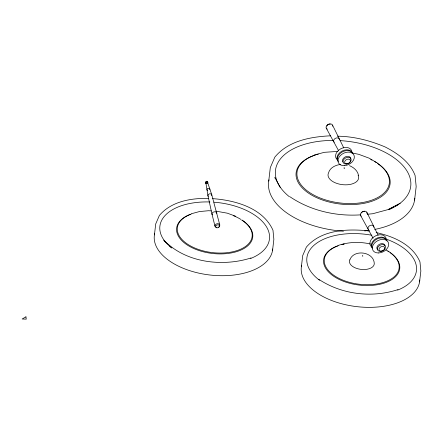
<?xml version="1.0" encoding="UTF-8"?>
<svg xmlns="http://www.w3.org/2000/svg" width="443" height="443" viewBox="0 0 443 443"><rect width="100%" height="100%" fill="white"/><g stroke="black" fill="none" stroke-linecap="round" stroke-linejoin="round"><path stroke-width="0.66" d="M154.435 234.868L155.72 223.925L159.391 215.442C171.258 201.349 191.138 198.004 208.636 198.414M268.729 181.098L270.313 167.587L274.843 157.115C288.288 140.741 310.632 136.754 330.688 135.802M272.578 250.289L273.863 239.347L272.982 230.266C262.981 207.905 235.1 200.203 212.657 198.647M301.423 266.509L302.707 255.567L306.379 247.083C321.103 230.006 346.083 228.732 367.003 230.714L368.964 231.119M414.582 200.131L416.171 186.625L415.085 175.411C409.858 161.878 397.587 153.317 385.133 146.949C370.038 140.586 353.924 136.372 337.477 136.195M419.565 281.925L420.85 270.983L419.97 261.907C412.61 244.602 393.484 236.313 376.157 232.586M349.843 259.88C353.774 248.866 373.909 251.663 374.274 263.568A12.487 6.839 6.7 0 1 360.32 269.289A12.487 6.839 6.7 0 1 349.832 259.88M400.228 203.226L387.963 209.617L372.657 213.747L367.336 214.235M388.289 209.727L393.777 206.864M395.001 206.233L398.052 204.644M314.397 155L324.309 152.326L337.594 151.412M191.426 213.731L199.461 211.56L208.537 210.724L211.256 210.885M251.015 257.964C222.181 267.14 185.423 262.749 163.821 240.117M338.413 245.372C348.658 241.944 359.843 241.54 370.342 244.004M398.002 289.606C371.871 298.178 341.664 294.529 318.7 279.256M340.418 164.48C335.44 165.073 329.891 167.703 328.512 172.92A15.4 8.434 6.7 0 0 343.447 184.753A15.4 8.434 6.7 0 0 358.121 175.234M360.68 214.849C336.099 216.522 310.604 210.713 290.06 196.836M216.012 211.161L227.342 213.183L235.787 216.306M351.986 152.94L358.736 154.319L369.157 158.179L377.818 163.279M349.483 165.649C353.669 167.399 357.7 170.688 358.481 175.373M164.015 240.555L165.483 241.956M167.448 243.816L171.867 248.019M326.186 128.055L338.712 150.913M360.541 215.364L373.067 238.218M280.314 187.577L274.865 177.565L275.131 178.152M343.751 147.884L332.56 125.153M378.106 235.189L366.915 212.457M207.723 182.815L211.737 194.665L219.75 224.795M212.025 214.274L214.977 226.157M211.975 214.058L207.928 195.579L205.94 183.241M372.236 248.113A8.312 5.931 -27.5 0 1 376.201 238.461A8.312 5.931 -27.5 0 1 386.722 240.15M372.02 247.814A8.312 5.931 -27.5 0 1 377.381 238.843A8.312 5.931 -27.5 0 1 387.127 240.926M361.377 212.989A2.176 1.55 -27.5 0 1 364.572 211.532M361.195 216.184A3.505 2.503 -27.5 0 1 362.806 211.577A3.505 2.503 -27.5 0 1 367.014 213.532M377.801 249.797A4.33 3.09 -27.5 0 1 379.385 244.314A4.33 3.09 -27.5 0 1 385.017 245.832M370.863 246.219A8.661 6.174 -27.5 0 1 375.802 235.759A8.661 6.174 -27.5 0 1 386.257 239.203M368.609 229.529A3.057 2.176 -27.5 0 1 370.016 225.52A3.057 2.176 -27.5 0 1 373.682 227.22M208.404 196.315A1.96 1.384 -13.9 0 1 208.371 194.483A1.96 1.384 -13.9 0 1 210.868 193.89A1.96 1.384 -13.9 0 1 211.627 195.546M207.102 190.036A1.49 1.052 -13.9 0 1 208.36 188.33A1.49 1.052 -13.9 0 1 209.76 189.648M207.59 190.379A1.49 1.052 -13.9 0 1 207.307 190.235M216.538 227.248A2.486 1.75 -13.9 0 1 215.198 224.9A2.486 1.75 -13.9 0 1 218.814 223.87A2.486 1.75 -13.9 0 1 219.097 226.517M218.344 226.988A2.486 1.75 -13.9 0 1 218.05 227.098M212.391 214.838A2.486 1.75 -13.9 0 1 213.72 211.97A2.486 1.75 -13.9 0 1 216.86 213.343M206.244 183.635A0.919 0.648 -13.9 0 1 206.145 182.726A0.919 0.648 -13.9 0 1 207.407 182.483A0.919 0.648 -13.9 0 1 207.557 183.38M205.757 182.35A0.919 0.648 -13.9 0 1 206.36 181.337A0.919 0.648 -13.9 0 1 207.468 181.863M206.205 183.457A1.185 0.836 -13.9 0 1 205.751 182.294A1.185 0.836 -13.9 0 1 207.462 181.89A1.185 0.836 -13.9 0 1 207.562 183.136M337.882 160.809A8.312 5.931 -27.5 0 1 341.841 151.152A8.312 5.931 -27.5 0 1 352.368 152.846M338.28 161.584A8.312 5.931 -27.5 0 1 342.245 151.927A8.312 5.931 -27.5 0 1 352.772 153.621M326.917 126.039A2.176 1.55 -27.5 0 1 330.218 124.228M327.338 129.151A3.505 2.503 -27.5 0 1 328.119 124.439A3.505 2.503 -27.5 0 1 332.66 126.227M342.965 162.033A4.33 3.09 -27.5 0 1 345.856 156.634A4.33 3.09 -27.5 0 1 350.635 159.214M337.472 159.829A8.661 6.174 -27.5 0 1 340.639 148.859A8.661 6.174 -27.5 0 1 351.903 151.899M334.255 142.225A3.057 2.176 -27.5 0 1 335.661 138.216A3.057 2.176 -27.5 0 1 339.327 139.916M390.438 252.803A37.655 20.616 6.7 0 1 385.798 281.61A37.655 20.616 6.7 0 1 333.009 274.721A37.655 20.616 6.7 0 1 337.644 245.915M341.924 244.553A37.655 20.616 6.7 0 1 343.884 244.082M387.874 251.07A37.655 20.616 6.7 0 1 388.937 251.751M386.39 239.17A55.165 30.207 6.7 0 1 397.615 290.126M319.597 280.297A55.165 30.207 6.7 0 1 314.303 245.018A55.165 30.207 6.7 0 1 371.882 235.261M419.77 279.976A59.583 32.627 6.7 0 1 355.895 306.528A59.583 32.627 6.7 0 1 301.677 265.23M385.986 249.996A38.319 20.982 6.7 0 1 389.164 281.106A38.319 20.982 6.7 0 1 333.286 276.006A38.319 20.982 6.7 0 1 338.352 245.649M342.173 244.525A38.319 20.982 6.7 0 1 344.189 244.071M241.956 220.11A37.655 20.616 6.7 0 1 239.945 249.514A37.655 20.616 6.7 0 1 186.509 243.434A37.655 20.616 6.7 0 1 190.662 214.274M233.289 215.641A37.655 20.616 6.7 0 1 240.892 219.429M214.024 202.202A55.165 30.207 6.7 0 1 266.005 226.035A55.165 30.207 6.7 0 1 250.627 258.485M171.485 247.798A55.165 30.207 6.7 0 1 168.855 245.566M167.421 244.182A55.165 30.207 6.7 0 1 209.904 201.975M272.738 248.994A59.583 32.627 6.7 0 1 208.315 274.81A59.583 32.627 6.7 0 1 154.69 233.588M241.845 220.033A38.319 20.982 6.7 0 1 240.339 250.306A38.319 20.982 6.7 0 1 185.456 243.755A38.319 20.982 6.7 0 1 191.365 214.008M377.574 163.423A46.487 25.456 6.7 0 1 373.139 199.643A46.487 25.456 6.7 0 1 307.104 190.767A46.487 25.456 6.7 0 1 315.217 155.039M316.435 154.64A46.487 25.456 6.7 0 1 318.334 154.092M374.739 161.595A46.487 25.456 6.7 0 1 376.472 162.681M340.174 140.63A68.1 37.29 6.7 0 1 402.537 165.161A68.1 37.29 6.7 0 1 398.606 204.35M398.096 204.705A68.1 37.29 6.7 0 1 395.394 206.421M394.242 207.08A68.1 37.29 6.7 0 1 389.292 209.506M289.423 196.781A68.1 37.29 6.7 0 1 333.363 140.425M414.809 198.182A73.56 40.28 6.7 0 1 374.623 229.452M369.335 230.349A73.56 40.28 6.7 0 1 364.661 230.919M343.447 231.224A73.56 40.28 6.7 0 1 268.973 179.814M378.184 163.816A47.307 25.904 6.7 0 1 373.349 200.729A47.307 25.904 6.7 0 1 306.058 191.332A47.307 25.904 6.7 0 1 315.266 155.028M370.747 159.497A47.307 25.904 6.7 0 1 371.97 160.106M344.017 168.013L344.593 168.141L344.045 167.975M362.402 255.91L362.872 256.015L362.429 255.877M25.938 316.834L22.15 318.988L26.27 319.143L25.938 316.834M380.471 251.364A4.33 3.09 -27.5 0 0 385.382 246.181A4.33 3.09 -27.5 0 0 378.494 246.38A4.33 3.09 -27.5 0 0 380.471 251.364M381.185 251.159A3.029 2.16 -27.5 0 0 384.624 247.532A3.029 2.16 -27.5 0 0 379.801 247.67A3.029 2.16 -27.5 0 0 381.185 251.159M378.555 252.959A8.661 6.174 -27.5 0 0 388.384 242.598A8.661 6.174 -27.5 0 0 374.601 242.991A8.661 6.174 -27.5 0 0 378.555 252.959M216.732 227.774A2.06 1.456 -13.9 0 0 219.595 225.941A2.06 1.456 -13.9 0 0 216.394 225.271A2.06 1.456 -13.9 0 0 216.732 227.774M346.11 164.06A4.33 3.09 -27.5 0 0 351.028 158.876A4.33 3.09 -27.5 0 0 344.133 159.076A4.33 3.09 -27.5 0 0 346.11 164.06M346.83 163.855A3.029 2.16 -27.5 0 0 350.269 160.228A3.029 2.16 -27.5 0 0 345.446 160.366A3.029 2.16 -27.5 0 0 346.83 163.855M344.2 165.654A8.661 6.174 -27.5 0 0 354.023 155.288A8.661 6.174 -27.5 0 0 340.246 155.681A8.661 6.174 -27.5 0 0 344.2 165.654"/></g></svg>
